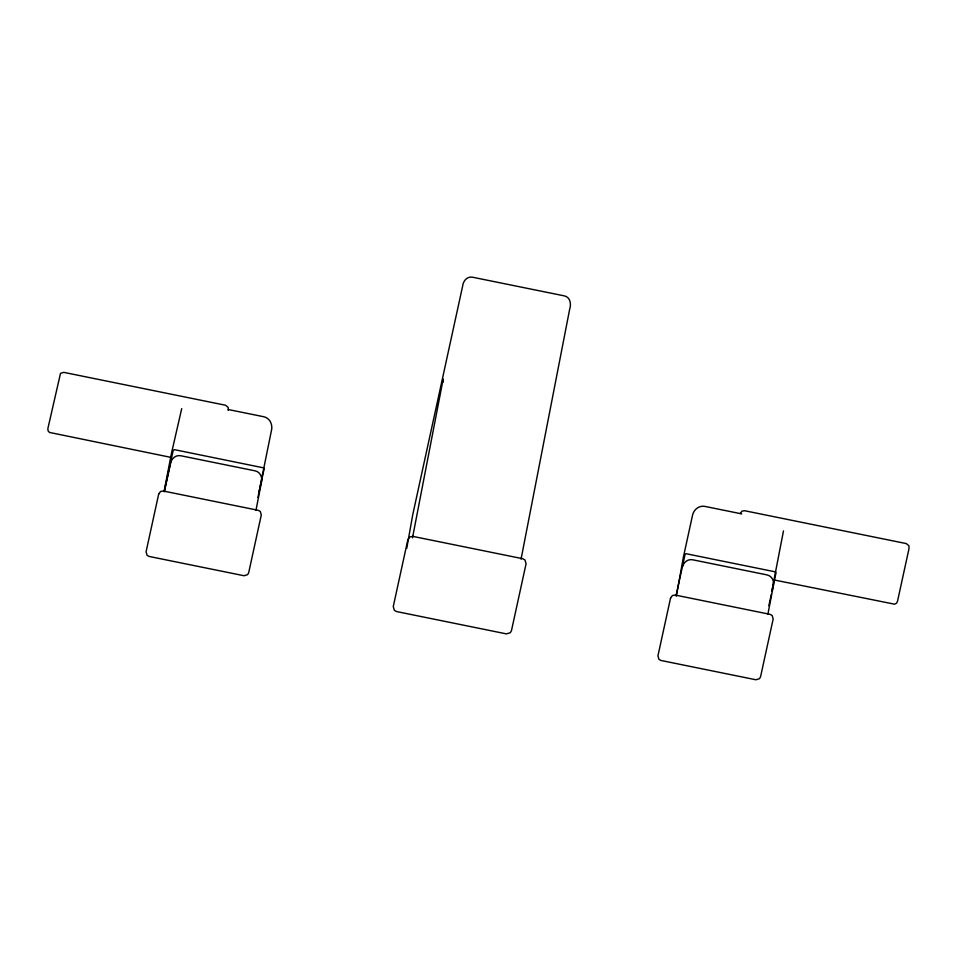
<?xml version="1.0" encoding="UTF-8"?>
<svg xmlns="http://www.w3.org/2000/svg" width="957" height="957" viewBox="0 0 957 957"><rect width="100%" height="100%" fill="white"/><g stroke="black" fill="none" stroke-linecap="round" stroke-linejoin="round"><path stroke-width="1.44" d="M443.175 382.094L443.187 378.996L412.503 537.81M406.749 548.349L412.766 514.603L462.65 286.035C463.104 281.011 467.112 276.106 472.602 277.231L564.199 295.845C570.372 297.053 571.437 304.206 569.654 309.302L521.051 559.175M164.377 489.805L171.47 453.307L181.722 408.615M228.209 410.433L228.197 407.419L225.541 405.242L63.796 372.369L60.506 373.338L47.85 428.676L48.053 430.758L49.417 432.42L170.19 457.231M255.974 510.296L261.692 480.916C262.242 476.371 259.706 471.693 254.957 470.82L180.909 455.771C176.22 454.742 171.961 457.996 170.753 462.434L164.401 491.503M767.849 614.334L773.555 584.942C774.117 580.409 771.569 575.731 766.82 574.858L692.772 559.809C688.083 558.768 683.824 562.034 682.616 566.46M164.173 491.731L173.193 450.412L174.365 449.646L263.701 467.877L264.132 468.894L257.911 497.389M258.737 492.64L259.359 489.793M259.981 486.946L271.728 429.095C272.41 423.508 269.288 417.754 263.45 416.678L228.376 409.548M676.037 595.756L685.056 554.438L685.858 553.672L775.577 571.903L776.007 572.92L771.964 591.45M771.844 590.971L783.484 530.92M768.854 605.697L771.342 594.297M740.263 513.538L742.022 511.11L744.558 510.715L906.303 543.588L908.947 545.777L908.971 548.792L897.499 601.355L896.494 603.197L894.58 604.19L773.711 579.882M741.699 513.885L705.165 506.456C699.4 505.188 694.148 509.196 692.665 514.651L683.346 557.333L676.372 596.044M158.671 494.099L146.074 551.806L147.079 555.299L149.184 556.46L244.023 575.731L247.612 574.678L248.7 572.669L261.297 514.962L260.292 511.469L258.199 510.308L163.36 491.025L160.597 491.455L158.671 494.099M407.849 539.724L393.267 606.523L394.356 610.303L396.641 611.571L506.409 633.881L510.308 632.733L511.493 630.555L526.075 563.757L524.986 559.977L522.701 558.709L412.922 536.399L409.931 536.865L407.849 539.724M670.534 598.137L657.938 655.832L658.942 659.325L661.048 660.486L755.886 679.769L759.475 678.704L760.576 676.695L773.172 618.988L772.167 615.495L770.062 614.334L675.223 595.063L672.46 595.493L670.534 598.137"/></g></svg>
